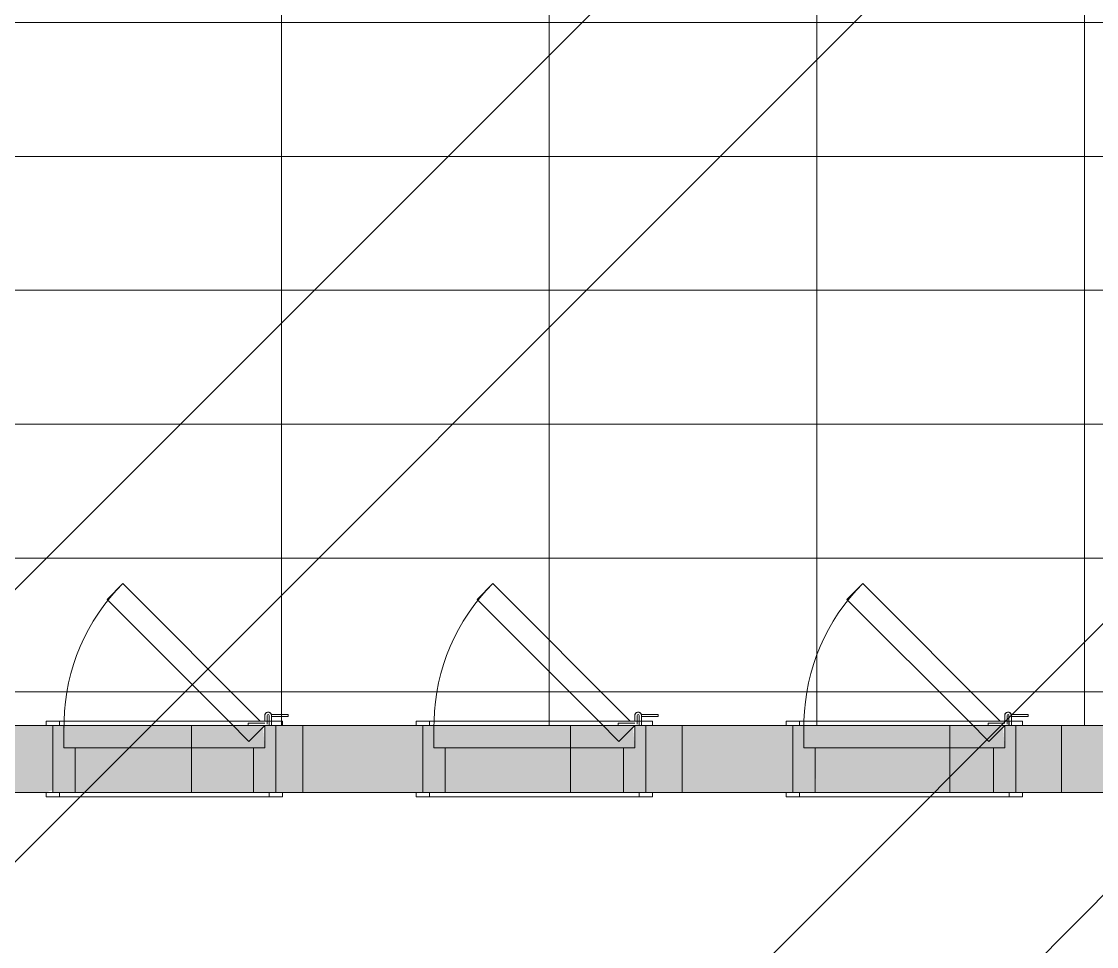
# Model space of a CAD drawing. Header units: millimetres. Extents: x -57519 to 497916, y -349472 to 446842.
# Drawn here: x 330147 to 332556, y 42852 to 44925 of the extents above; entities that cross this region are included whole.
import ezdxf

# ---------------------------------------------------------------- set-up
doc = ezdxf.new("R2010")
doc.units = ezdxf.units.MM
for name, color, linetype, lineweight in [('A-DETL-GENF', 92, 'Continuous', 5), ('A-DOOR', 31, 'Continuous', 5), ('A-DOOR-FRAM', 31, 'Continuous', 5), ('A-FLOR', 192, 'Continuous', 5), ('A-FLOR-PATT', 8, 'Continuous', 5), ('A-WALL', 113, 'Continuous', 20), ('A-WALL-PATT', 111, 'Continuous', 20)]:
    doc.layers.add(name, color=color, linetype=linetype, lineweight=lineweight)

# ---------------------------------------------------------------- blocks, each defined once
blk = doc.blocks.new('DLN-Access Panel__AP01_ - _AP04_ 450 x 650 _WH_-16053561-SITE COVERAGE')
at = {"layer": 'A-DOOR'}
for p, q in [((-265, 75), (-265, 85)), ((-265, 85), (-265, 75)), ((265, 85), (-265, 85)), ((-265, 85), (-235, 85)), ((-265, 75), (265, 75)), ((-265, 75), (-250, 75)), ((-250, 75), (-235, 75)), ((-235, 85), (-235, 75)), ((-235, 85), (235, 85)), ((235, 85), (-235, 85)), ((-235, 75), (-235, 85)), ((-235, 85), (235, 85)), ((235, 75), (-235, 75)), ((-235, 75), (-200, 75)), ((-235, 75), (-200, 75)), ((-200, 75), (200, 75)), ((-200, 75), (200, 75)), ((200, 75), (235, 75)), ((200, 75), (235, 75)), ((235, 85), (235, 75)), ((235, 85), (235, 75)), ((235, 85), (265, 85)), ((235, 75), (250, 75)), ((250, 75), (265, 75)), ((265, 75), (265, 85)), ((265, 75), (265, 85)), ((-189.6, -39.6), (-225, -75)), ((-144.3, -85), (-189.6, -39.6)), ((-240, -95), (-277.5, -95)), ((-277.5, -95), (-277.5, -100)), ((-277.5, -100), (-277.5, -95)), ((-277.5, -95), (-240, -95)), ((-240, -95), (-277.5, -95)), ((-277.5, -95), (-277.5, -100)), ((-277.5, -100), (-277.5, -95)), ((-277.5, -95), (-240, -95)), ((-265, -85), (-265, -75)), ((-265, -75), (-265, -85)), ((265, -75), (-265, -75)), ((-265, -75), (-250, -75)), ((-265, -85), (265, -85)), ((-265, -85), (-240, -85)), ((-250, -75), (-240, -75)), ((-240, -75), (-240, -85)), ((-225, -75), (-240, -75)), ((-240, -75), (-225, -75)), ((-240, -85), (-240, -75)), ((-187.5, -75), (-240, -75)), ((-240, -75), (-240, -85)), ((-240, -85), (-240, -75)), ((-240, -75), (-187.5, -75)), ((-240, -75), (-240, -85)), ((-225, -75), (-240, -75)), ((-240, -75), (-225, -75)), ((-240, -85), (-240, -75)), ((-225, -75), (-240, -75)), ((-240, -75), (-240, -85)), ((-240, -85), (-240, -75)), ((-240, -75), (-225, -75)), ((-240, -85), (-240, -95)), ((-240, -95), (-240, -85)), ((-240, -85), (-240, -97.5)), ((-240, -97.5), (-240, -85)), ((-240, -85), (-240, -95)), ((-240, -95), (-240, -85)), ((-240, -85), (-240, -95)), ((-240, -95), (-240, -85)), ((-235, -75), (-235, -85)), ((-235, -75), (235, -75)), ((-225, -75), (-235, -75)), ((-235, -75), (-225, -75)), ((-235, -85), (-235, -76.7)), ((235, -85), (-235, -85)), ((-230.5, -75), (-234.5, -75)), ((-234.5, -75), (-230.5, -75)), ((-230.5, -75), (-234.5, -75)), ((-234.5, -75), (-230.5, -75)), ((-234.5, -76.8), (-234.5, -85)), ((-234.5, -85), (-234.5, -76.8)), ((-234.5, -76.8), (-234.5, -85)), ((-234.5, -85), (-234.5, -76.8)), ((-234.5, -85), (-234.5, -97.5)), ((-234.5, -97.5), (-234.5, -85)), ((-230.5, -85), (-230.5, -78.2)), ((-230.5, -78.2), (-230.5, -85)), ((-230.5, -97.5), (-230.5, -86.4)), ((-230.5, -86.4), (-230.5, -97.5)), ((-230.5, -96.6), (-230.5, -86.4)), ((-230.5, -86.4), (-230.5, -96.6)), ((-187.5, -75), (-225, -75)), ((-225, -75), (-187.5, -75)), ((-187.5, -75), (-225, -75)), ((-225, -75), (-187.5, -75)), ((-225, -80), (-187.5, -80)), ((-187.5, -80), (-225, -80)), ((-225, -80), (-187.5, -80)), ((-187.5, -80), (-225, -80)), ((-225, -97.5), (-225, -85)), ((-225, -85), (-225, -97.5)), ((-225, -97.5), (-225, -85)), ((-225, -85), (-225, -97.5)), ((-225, -97.5), (-225, -85)), ((-225, -85), (-225, -97.5)), ((-225, -97.5), (-225, -85)), ((-225, -85), (-225, -97.5)), ((-225, -85), (235, -85)), ((-225, -85), (235, -85)), ((-215, -85), (93.2, -393.2)), ((-187.5, -80), (-187.5, -75)), ((-187.5, -75), (-187.5, -80)), ((-187.5, -80), (-187.5, -75)), ((-187.5, -75), (-187.5, -80)), ((224.2, -75), (-187.5, -75)), ((-187.5, -75), (224.2, -75)), ((128.6, -357.8), (-144.3, -85)), ((235, -75), (225, -75)), ((225, -75), (235, -75)), ((235, -75), (235, -85)), ((235, -75), (235, -85)), ((235, -75), (250, -75)), ((235, -85), (265, -85)), ((250, -75), (265, -75)), ((265, -85), (265, -75)), ((265, -85), (265, -75)), ((-277.5, -100), (-239.6, -100)), ((-239.6, -100), (-277.5, -100)), ((-277.5, -100), (-239.6, -100)), ((-239.6, -100), (-277.5, -100)), ((93.2, -393.2), (128.6, -357.8))]:
    blk.add_line(p, q, dxfattribs=at)
for centre, radius, start, end in [((-225, -75), 450, 358.6824, 0.5), ((-225, -75), 450, 315, 358.6824), ((-232.5, -97.5), 7.5, 180, 0), ((-232.5, -97.5), 7.5, 180, 0), ((-232.5, -97.5), 7.5, 180, 195), ((-232.5, -97.5), 7.5, 180, 195), ((-232.5, -97.5), 7.5, 195, 0), ((-232.5, -97.5), 7.5, 195, 0), ((-232.5, -97.5), 7.5, 199.4712, 360), ((-232.5, -97.5), 7.5, 199.4712, 0), ((-232.5, -97.5), 7.5, 199.4712, 360), ((-232.5, -97.5), 7.5, 199.4712, 0), ((-232.5, -97.5), 2, 180, 360), ((-232.5, -97.5), 2, 180, 0), ((-232.5, -97.5), 2, 180, 360), ((-232.5, -97.5), 2, 180, 0)]:
    blk.add_arc(centre, radius, start, end, dxfattribs=at)
at = {"layer": 'A-DOOR-FRAM'}
for p, q in [((250, 75), (-250, 75)), ((-250, 75), (-250, -75)), ((-250, 75), (-250, -75)), ((-235, 75), (-250, 75)), ((-200, 75), (-235, 75)), ((-200, -25), (-200, 75)), ((-200, -25), (-200, 75)), ((-200, 75), (200, 75)), ((200, 75), (-200, 75)), ((200, 75), (-200, 75)), ((200, -25), (200, 75)), ((200, 75), (200, -25)), ((235, 75), (200, 75)), ((250, 75), (235, 75)), ((250, 75), (250, -75)), ((250, -75), (250, 75)), ((-225, -75), (-225, -25)), ((-225, -75), (-225, -25)), ((-225, -25), (225, -25)), ((-200, -25), (-225, -25)), ((200, -25), (-200, -25)), ((-200, -25), (200, -25)), ((200, -25), (-200, -25)), ((225, -25), (200, -25)), ((225, -75), (225, -25)), ((225, -25), (225, -75)), ((-250, -75), (250, -75)), ((-240, -75), (-250, -75)), ((-225, -75), (-235, -75)), ((225, -75), (-225, -75)), ((-187.5, -75), (-225, -75)), ((-187.5, -75), (-225, -75)), ((224.2, -75), (-187.5, -75)), ((225, -75), (-187.5, -75)), ((235, -75), (225, -75)), ((250, -75), (235, -75))]:
    blk.add_line(p, q, dxfattribs=at)
blk = doc.blocks.new('DLN-Access Panel__AP01_ - _AP04_ 450 x 650 _WH_-V539-SITE COVERAGE')
at = {"layer": 'A-DOOR'}
for p, q in [((-265, 75), (-265, 85)), ((-265, 85), (-265, 75)), ((265, 85), (-265, 85)), ((-265, 85), (-235, 85)), ((-265, 75), (265, 75)), ((-265, 75), (-250, 75)), ((-250, 75), (-235, 75)), ((-235, 85), (-235, 75)), ((-235, 85), (235, 85)), ((235, 85), (-235, 85)), ((-235, 75), (-235, 85)), ((-235, 85), (235, 85)), ((235, 75), (-235, 75)), ((-235, 75), (-200, 75)), ((-235, 75), (-200, 75)), ((-200, 75), (200, 75)), ((-200, 75), (200, 75)), ((200, 75), (235, 75)), ((200, 75), (235, 75)), ((235, 85), (235, 75)), ((235, 85), (235, 75)), ((235, 85), (265, 85)), ((235, 75), (250, 75)), ((250, 75), (265, 75)), ((265, 75), (265, 85)), ((265, 75), (265, 85)), ((-189.6, -39.6), (-225, -75)), ((-144.3, -85), (-189.6, -39.6)), ((-240, -95), (-277.5, -95)), ((-277.5, -95), (-277.5, -100)), ((-277.5, -100), (-277.5, -95)), ((-277.5, -95), (-240, -95)), ((-240, -95), (-277.5, -95)), ((-277.5, -95), (-277.5, -100)), ((-277.5, -100), (-277.5, -95)), ((-277.5, -95), (-240, -95)), ((-265, -85), (-265, -75)), ((-265, -75), (-265, -85)), ((265, -75), (-265, -75)), ((-265, -75), (-250, -75)), ((-265, -85), (265, -85)), ((-265, -85), (-240, -85)), ((-250, -75), (-240, -75)), ((-240, -75), (-240, -85)), ((-225, -75), (-240, -75)), ((-240, -75), (-225, -75)), ((-240, -85), (-240, -75)), ((-187.5, -75), (-240, -75)), ((-240, -75), (-240, -85)), ((-240, -85), (-240, -75)), ((-240, -75), (-187.5, -75)), ((-240, -75), (-240, -85)), ((-225, -75), (-240, -75)), ((-240, -75), (-225, -75)), ((-240, -85), (-240, -75)), ((-225, -75), (-240, -75)), ((-240, -75), (-240, -85)), ((-240, -85), (-240, -75)), ((-240, -75), (-225, -75)), ((-240, -85), (-240, -95)), ((-240, -95), (-240, -85)), ((-240, -85), (-240, -97.5)), ((-240, -97.5), (-240, -85)), ((-240, -85), (-240, -95)), ((-240, -95), (-240, -85)), ((-240, -85), (-240, -95)), ((-240, -95), (-240, -85)), ((-235, -75), (-235, -85)), ((-235, -75), (235, -75)), ((-225, -75), (-235, -75)), ((-235, -75), (-225, -75)), ((-235, -85), (-235, -76.7)), ((235, -85), (-235, -85)), ((-230.5, -75), (-234.5, -75)), ((-234.5, -75), (-230.5, -75)), ((-230.5, -75), (-234.5, -75)), ((-234.5, -75), (-230.5, -75)), ((-234.5, -76.8), (-234.5, -85)), ((-234.5, -85), (-234.5, -76.8)), ((-234.5, -76.8), (-234.5, -85)), ((-234.5, -85), (-234.5, -76.8)), ((-234.5, -85), (-234.5, -97.5)), ((-234.5, -97.5), (-234.5, -85)), ((-230.5, -85), (-230.5, -78.2)), ((-230.5, -78.2), (-230.5, -85)), ((-230.5, -97.5), (-230.5, -86.4)), ((-230.5, -86.4), (-230.5, -97.5)), ((-230.5, -96.6), (-230.5, -86.4)), ((-230.5, -86.4), (-230.5, -96.6)), ((-187.5, -75), (-225, -75)), ((-225, -75), (-187.5, -75)), ((-187.5, -75), (-225, -75)), ((-225, -75), (-187.5, -75)), ((-225, -80), (-187.5, -80)), ((-187.5, -80), (-225, -80)), ((-225, -80), (-187.5, -80)), ((-187.5, -80), (-225, -80)), ((-225, -97.5), (-225, -85)), ((-225, -85), (-225, -97.5)), ((-225, -97.5), (-225, -85)), ((-225, -85), (-225, -97.5)), ((-225, -97.5), (-225, -85)), ((-225, -85), (-225, -97.5)), ((-225, -97.5), (-225, -85)), ((-225, -85), (-225, -97.5)), ((-225, -85), (235, -85)), ((-225, -85), (235, -85)), ((-215, -85), (93.2, -393.2)), ((-187.5, -80), (-187.5, -75)), ((-187.5, -75), (-187.5, -80)), ((-187.5, -80), (-187.5, -75)), ((-187.5, -75), (-187.5, -80)), ((225, -75), (-187.5, -75)), ((-187.5, -75), (225, -75)), ((128.6, -357.8), (-144.3, -85)), ((235, -75), (225, -75)), ((225, -75), (235, -75)), ((235, -75), (235, -85)), ((235, -75), (235, -85)), ((235, -75), (250, -75)), ((235, -85), (265, -85)), ((250, -75), (265, -75)), ((265, -85), (265, -75)), ((265, -85), (265, -75)), ((-277.5, -100), (-239.6, -100)), ((-239.6, -100), (-277.5, -100)), ((-277.5, -100), (-239.6, -100)), ((-239.6, -100), (-277.5, -100)), ((93.2, -393.2), (128.6, -357.8))]:
    blk.add_line(p, q, dxfattribs=at)
for centre, radius, start, end in [((-225, -75), 450, 315, 358.6824), ((-225, -75), 450, 358.6824, 359.9875), ((-232.5, -97.5), 7.5, 180, 0), ((-232.5, -97.5), 7.5, 180, 0), ((-232.5, -97.5), 7.5, 180, 195), ((-232.5, -97.5), 7.5, 180, 195), ((-232.5, -97.5), 7.5, 195, 0), ((-232.5, -97.5), 7.5, 195, 0), ((-232.5, -97.5), 7.5, 199.4712, 360), ((-232.5, -97.5), 7.5, 199.4712, 0), ((-232.5, -97.5), 7.5, 199.4712, 360), ((-232.5, -97.5), 7.5, 199.4712, 0), ((-232.5, -97.5), 2, 180, 360), ((-232.5, -97.5), 2, 180, 0), ((-232.5, -97.5), 2, 180, 360), ((-232.5, -97.5), 2, 180, 0)]:
    blk.add_arc(centre, radius, start, end, dxfattribs=at)
at = {"layer": 'A-DOOR-FRAM'}
for p, q in [((250, 75), (-250, 75)), ((-250, 75), (-250, -75)), ((-250, 75), (-250, -75)), ((-235, 75), (-250, 75)), ((-200, 75), (-235, 75)), ((-200, -25), (-200, 75)), ((-200, -25), (-200, 75)), ((-200, 75), (200, 75)), ((200, 75), (-200, 75)), ((200, 75), (-200, 75)), ((200, -25), (200, 75)), ((200, 75), (200, -25)), ((235, 75), (200, 75)), ((250, 75), (235, 75)), ((250, 75), (250, -75)), ((250, -75), (250, 75)), ((-225, -75), (-225, -25)), ((-225, -75), (-225, -25)), ((-225, -25), (225, -25)), ((-200, -25), (-225, -25)), ((200, -25), (-200, -25)), ((-200, -25), (200, -25)), ((200, -25), (-200, -25)), ((225, -25), (200, -25)), ((225, -75), (225, -25)), ((225, -25), (225, -75)), ((-250, -75), (250, -75)), ((-240, -75), (-250, -75)), ((-225, -75), (-235, -75)), ((225, -75), (-225, -75)), ((-187.5, -75), (-225, -75)), ((-187.5, -75), (-225, -75)), ((225, -75), (-187.5, -75)), ((225, -75), (-187.5, -75)), ((235, -75), (225, -75)), ((250, -75), (235, -75))]:
    blk.add_line(p, q, dxfattribs=at)
blk = doc.blocks.new('DLN-Access Panel__AP01_ - _AP04_ 450 x 650 _WH_-V540-SITE COVERAGE')
at = {"layer": 'A-DOOR'}
for p, q in [((-265, 75), (-265, 85)), ((-265, 85), (-265, 75)), ((265, 85), (-265, 85)), ((-265, 85), (-235, 85)), ((-265, 75), (265, 75)), ((-265, 75), (-250, 75)), ((-250, 75), (-235, 75)), ((-235, 85), (-235, 75)), ((-235, 85), (235, 85)), ((235, 85), (-235, 85)), ((-235, 75), (-235, 85)), ((-235, 85), (235, 85)), ((235, 75), (-235, 75)), ((-235, 75), (-200, 75)), ((-235, 75), (-200, 75)), ((-200, 75), (197.6, 75)), ((-200, 75), (197.6, 75)), ((200, 75), (235, 75)), ((200, 75), (235, 75)), ((235, 85), (235, 75)), ((235, 85), (235, 75)), ((235, 85), (265, 85)), ((235, 75), (250, 75)), ((250, 75), (265, 75)), ((265, 75), (265, 85)), ((265, 75), (265, 85)), ((-189.6, -39.6), (-225, -75)), ((-144.3, -85), (-189.6, -39.6)), ((-240, -95), (-277.5, -95)), ((-277.5, -95), (-277.5, -100)), ((-277.5, -100), (-277.5, -95)), ((-277.5, -95), (-240, -95)), ((-240, -95), (-277.5, -95)), ((-277.5, -95), (-277.5, -100)), ((-277.5, -100), (-277.5, -95)), ((-277.5, -95), (-240, -95)), ((-265, -85), (-265, -75)), ((-265, -75), (-265, -85)), ((265, -75), (-265, -75)), ((-265, -75), (-250, -75)), ((-265, -85), (265, -85)), ((-265, -85), (-240, -85)), ((-250, -75), (-240, -75)), ((-240, -75), (-240, -85)), ((-225, -75), (-240, -75)), ((-240, -75), (-225, -75)), ((-240, -85), (-240, -75)), ((-187.5, -75), (-240, -75)), ((-240, -75), (-240, -85)), ((-240, -85), (-240, -75)), ((-240, -75), (-187.5, -75)), ((-240, -75), (-240, -85)), ((-225, -75), (-240, -75)), ((-240, -75), (-225, -75)), ((-240, -85), (-240, -75)), ((-225, -75), (-240, -75)), ((-240, -75), (-240, -85)), ((-240, -85), (-240, -75)), ((-240, -75), (-225, -75)), ((-240, -85), (-240, -95)), ((-240, -95), (-240, -85)), ((-240, -85), (-240, -97.5)), ((-240, -97.5), (-240, -85)), ((-240, -85), (-240, -95)), ((-240, -95), (-240, -85)), ((-240, -85), (-240, -95)), ((-240, -95), (-240, -85)), ((-235, -75), (-235, -85)), ((-235, -75), (235, -75)), ((-225, -75), (-235, -75)), ((-235, -75), (-225, -75)), ((-235, -85), (-235, -76.7)), ((235, -85), (-235, -85)), ((-230.5, -75), (-234.5, -75)), ((-234.5, -75), (-230.5, -75)), ((-230.5, -75), (-234.5, -75)), ((-234.5, -75), (-230.5, -75)), ((-234.5, -76.8), (-234.5, -85)), ((-234.5, -85), (-234.5, -76.8)), ((-234.5, -76.8), (-234.5, -85)), ((-234.5, -85), (-234.5, -76.8)), ((-234.5, -85), (-234.5, -97.5)), ((-234.5, -97.5), (-234.5, -85)), ((-230.5, -85), (-230.5, -78.2)), ((-230.5, -78.2), (-230.5, -85)), ((-230.5, -97.5), (-230.5, -86.4)), ((-230.5, -86.4), (-230.5, -97.5)), ((-230.5, -96.6), (-230.5, -86.4)), ((-230.5, -86.4), (-230.5, -96.6)), ((-187.5, -75), (-225, -75)), ((-225, -75), (-187.5, -75)), ((-187.5, -75), (-225, -75)), ((-225, -75), (-187.5, -75)), ((-225, -80), (-187.5, -80)), ((-187.5, -80), (-225, -80)), ((-225, -80), (-187.5, -80)), ((-187.5, -80), (-225, -80)), ((-225, -97.5), (-225, -85)), ((-225, -85), (-225, -97.5)), ((-225, -97.5), (-225, -85)), ((-225, -85), (-225, -97.5)), ((-225, -97.5), (-225, -85)), ((-225, -85), (-225, -97.5)), ((-225, -97.5), (-225, -85)), ((-225, -85), (-225, -97.5)), ((-225, -85), (235, -85)), ((-225, -85), (235, -85)), ((-215, -85), (93.2, -393.2)), ((-187.5, -80), (-187.5, -75)), ((-187.5, -75), (-187.5, -80)), ((-187.5, -80), (-187.5, -75)), ((-187.5, -75), (-187.5, -80)), ((225, -75), (-187.5, -75)), ((-187.5, -75), (225, -75)), ((128.6, -357.8), (-144.3, -85)), ((235, -75), (225, -75)), ((225, -75), (235, -75)), ((235, -75), (235, -85)), ((235, -75), (235, -85)), ((235, -75), (250, -75)), ((235, -85), (265, -85)), ((250, -75), (265, -75)), ((265, -85), (265, -75)), ((265, -85), (265, -75)), ((-277.5, -100), (-239.6, -100)), ((-239.6, -100), (-277.5, -100)), ((-277.5, -100), (-239.6, -100)), ((-239.6, -100), (-277.5, -100)), ((93.2, -393.2), (128.6, -357.8))]:
    blk.add_line(p, q, dxfattribs=at)
for centre, radius, start, end in [((-225, -75), 450, 315, 358.6824), ((-225, -75), 450, 358.6824, 359.9875), ((-232.5, -97.5), 7.5, 180, 0), ((-232.5, -97.5), 7.5, 180, 0), ((-232.5, -97.5), 7.5, 180, 195), ((-232.5, -97.5), 7.5, 180, 195), ((-232.5, -97.5), 7.5, 195, 0), ((-232.5, -97.5), 7.5, 195, 0), ((-232.5, -97.5), 7.5, 199.4712, 360), ((-232.5, -97.5), 7.5, 199.4712, 0), ((-232.5, -97.5), 7.5, 199.4712, 360), ((-232.5, -97.5), 7.5, 199.4712, 0), ((-232.5, -97.5), 2, 180, 360), ((-232.5, -97.5), 2, 180, 0), ((-232.5, -97.5), 2, 180, 360), ((-232.5, -97.5), 2, 180, 0)]:
    blk.add_arc(centre, radius, start, end, dxfattribs=at)
at = {"layer": 'A-DOOR-FRAM'}
for p, q in [((250, 75), (-250, 75)), ((-250, 75), (-250, -75)), ((-250, 75), (-250, -75)), ((-235, 75), (-250, 75)), ((-200, 75), (-235, 75)), ((-200, -25), (-200, 75)), ((-200, -25), (-200, 75)), ((-200, 75), (200, 75)), ((200, 75), (-200, 75)), ((197.6, 75), (-200, 75)), ((200, -25), (200, 75)), ((200, 75), (200, -25)), ((235, 75), (200, 75)), ((250, 75), (235, 75)), ((250, 75), (250, -75)), ((250, -75), (250, 75)), ((-225, -75), (-225, -25)), ((-225, -75), (-225, -25)), ((-225, -25), (225, -25)), ((-200, -25), (-225, -25)), ((200, -25), (-200, -25)), ((-200, -25), (200, -25)), ((197.6, -25), (-200, -25)), ((225, -25), (200, -25)), ((225, -75), (225, -25)), ((225, -25), (225, -75)), ((-250, -75), (250, -75)), ((-240, -75), (-250, -75)), ((-225, -75), (-235, -75)), ((225, -75), (-225, -75)), ((-187.5, -75), (-225, -75)), ((-187.5, -75), (-225, -75)), ((225, -75), (-187.5, -75)), ((225, -75), (-187.5, -75)), ((235, -75), (225, -75)), ((250, -75), (235, -75))]:
    blk.add_line(p, q, dxfattribs=at)

msp = doc.modelspace()

# ---------------------------------------------------------------- hatches: boundary and pattern name
at = {"layer": 'A-DETL-GENF'}
h = msp.add_hatch(dxfattribs=at)
h.set_pattern_fill('FP_40', color=250, style=0, pattern_type=2)
h.set_pattern_definition([(45, (248763.4, 0), (-1257.236, 1257.236), []), (45, (248763.4, 1905), (-1257.236, 1257.236), [])])
h.paths.add_polyline_path([(325750.1, -8642.5), (328562.7, -8642.5), (328562.7, 4657.5), (341312.7, 4657.5), (341312.7, 30557.5), (342712.7, 30557.5), (342712.7, 48907.7), (339962.7, 48907.7), (339962.7, 52157.5), (338962.7, 52157.5), (338962.7, 53757.5), (297512.7, 53757.5), (297512.7, 52247.5), (286277.7, 52247.5), (286277.7, 34407.5), (285902.7, 34407.5), (285902.7, 7407.5), (286277.7, 7407.5), (286277.7, -2267.5), (315555.2, -2267.5), (315555.2, -8642.5), (321257.1, -8642.5)], flags=0)
at = {"layer": 'A-FLOR-PATT'}
h = msp.add_hatch(dxfattribs=at)
h.set_pattern_fill('FP_28', color=256, style=0, pattern_type=2)
h.set_pattern_definition([(270, (325929.23, 46722.5), (600, 4e-14), []), (0, (325929.23, 46722.5), (0, 300), [])])
h.paths.add_polyline_path([(329766.2, 42852.5), (329791.2, 42856.1), (329791.2, 42977.5), (329852.7, 42977.5), (329852.7, 44892.5), (330052.7, 44892.5), (330052.7, 43372.5), (330027.7, 43372.5), (330027.7, 43347.5), (335052.7, 43347.5), (335052.7, 47687.5), (330027.7, 47687.5), (330027.7, 47662.5), (330052.7, 47662.5), (330052.7, 46142.5), (329852.7, 46142.5), (329852.7, 46167.5), (329877.7, 46167.5), (329877.7, 49957.5), (329802.7, 49957.5), (329802.7, 49932.5), (327752.7, 49932.5), (327752.7, 48487.5), (328352.7, 48487.5), (328352.7, 48337.5), (327752.7, 48336.2), (327752.7, 42952.5), (327777.7, 42952.5), (327777.7, 42977.5), (328441.2, 42977.5), (328441.2, 42852.5), (329741.2, 42852.5)], flags=0)
at = {"layer": 'A-WALL-PATT', "lineweight": 5, "transparency": 33554560}
h = msp.add_hatch(color=253, dxfattribs=at)
h.paths.add_polyline_path([(330202.3, 43197.5), (330217.3, 43203.1), (330217.3, 43347.5), (329877.7, 43347.5), (329877.7, 43197.5), (330027.7, 43197.5)], flags=0)
h.paths.add_polyline_path([(334034, 43197.5), (334375.6, 43197.5), (334375.6, 43347.5), (334034, 43347.5), (334034, 43317.1)], flags=0)
h.paths.add_polyline_path([(331046.5, 43197.5), (331046.5, 43347.5), (330717.3, 43347.5), (330717.3, 43197.5), (331031.5, 43197.5)], flags=0)
h.paths.add_polyline_path([(333219.8, 43197.5), (333534, 43197.5), (333534, 43347.5), (333204.8, 43347.5), (333204.8, 43197.5)], flags=0)
h.paths.add_polyline_path([(331875.6, 43197.5), (331875.6, 43347.5), (331546.5, 43347.5), (331546.5, 43197.5), (331860.6, 43197.5)], flags=0)
h.paths.add_polyline_path([(332375.6, 43197.5), (332704.8, 43197.5), (332704.8, 43347.5), (332375.6, 43347.5), (332375.6, 43267.6)], flags=0)
h.paths.add_polyline_path([(336877.7, 43197.5), (336877.7, 43347.5), (336677.7, 43347.5), (336677.7, 43197.5), (336862.7, 43197.5)], flags=0)
h.paths.add_polyline_path([(337377.7, 43197.5), (337852.7, 43197.5), (337852.7, 43347.5), (337377.7, 43347.5), (337377.7, 43215.9)], flags=0)
h.paths.add_polyline_path([(335992.7, 43197.5), (336177.7, 43197.5), (336177.7, 43347.5), (335977.7, 43347.5), (335977.7, 43197.5)], flags=0)
h.paths.add_polyline_path([(334875.6, 43197.5), (335477.7, 43197.5), (335477.7, 43347.5), (334875.6, 43342.2), (334875.6, 43331.2)], flags=0)
h = msp.add_hatch(color=253, dxfattribs=at)
h.paths.add_polyline_path([(330217.3, 43197.5), (330267.3, 43197.5), (330267.3, 43297.5), (330242.3, 43297.5), (330242.3, 43347.5), (330217.3, 43347.5), (330217.3, 43203.1)], flags=0)
h.paths.add_polyline_path([(334009, 43197.5), (334034, 43197.5), (334034, 43347.5), (334009, 43347.5), (334009, 43297.5), (333984, 43297.5), (333984, 43197.5)], flags=0)
h.paths.add_polyline_path([(331046.5, 43197.5), (331096.5, 43197.5), (331096.5, 43297.5), (331071.5, 43297.5), (331071.5, 43347.5), (331046.5, 43347.5), (331046.5, 43227.9)], flags=0)
h.paths.add_polyline_path([(330717.3, 43197.5), (330717.3, 43347.5), (330692.3, 43347.5), (330692.3, 43297.5), (330667.3, 43297.5), (330667.3, 43197.5), (330702.3, 43197.5)], flags=0)
h.paths.add_polyline_path([(333189.8, 43197.5), (333204.8, 43197.5), (333204.8, 43347.5), (333179.8, 43347.5), (333179.8, 43297.5), (333154.8, 43297.5), (333154.8, 43197.5)], flags=0)
h.paths.add_polyline_path([(331875.6, 43197.5), (331925.6, 43197.5), (331925.6, 43297.5), (331900.6, 43297.5), (331900.6, 43347.5), (331875.6, 43347.5), (331875.6, 43252.6)], flags=0)
h.paths.add_polyline_path([(331546.5, 43197.5), (331546.5, 43347.5), (331521.5, 43347.5), (331521.5, 43297.5), (331496.5, 43297.5), (331496.5, 43197.5), (331531.5, 43197.5)], flags=0)
h.paths.add_polyline_path([(332375.6, 43197.5), (332375.6, 43347.5), (332350.6, 43347.5), (332350.6, 43297.5), (332325.6, 43297.5), (332325.6, 43197.5), (332360.6, 43197.5)], flags=0)
h.paths.add_polyline_path([(333534, 43197.5), (333584, 43197.5), (333584, 43297.5), (333559, 43302.9), (333559, 43347.5), (333534, 43347.5), (333534, 43302.1)], flags=0)
h.paths.add_polyline_path([(332704.8, 43197.5), (332754.8, 43197.5), (332754.8, 43297.5), (332729.8, 43297.5), (332729.8, 43347.5), (332704.8, 43347.5), (332704.8, 43277.4)], flags=0)
h.paths.add_polyline_path([(334400.6, 43197.5), (334425.6, 43197.5), (334425.6, 43297.5), (334400.6, 43297.5), (334400.6, 43347.5), (334375.6, 43347.5), (334375.6, 43197.5), (334390.6, 43197.5)], flags=0)
h.paths.add_polyline_path([(336662.7, 43197.5), (336677.7, 43197.5), (336677.7, 43347.5), (336652.7, 43347.5), (336652.7, 43297.5), (336627.7, 43297.5), (336627.7, 43197.5)], flags=0)
h.paths.add_polyline_path([(336927.7, 43197.5), (336927.7, 43297.5), (336902.7, 43297.5), (336902.7, 43347.5), (336877.7, 43347.5), (336877.7, 43197.5), (336892.7, 43197.5)], flags=0)
h.paths.add_polyline_path([(337377.7, 43197.5), (337377.7, 43347.5), (337352.7, 43347.5), (337352.7, 43297.5), (337327.7, 43297.5), (337327.7, 43197.5), (337362.7, 43197.5)], flags=0)
h.paths.add_polyline_path([(335962.7, 43197.5), (335977.7, 43197.5), (335977.7, 43347.5), (335952.7, 43347.5), (335952.7, 43297.5), (335927.7, 43297.5), (335927.7, 43197.5), (335952.7, 43197.5)], flags=0)
h.paths.add_polyline_path([(336227.7, 43197.5), (336227.7, 43297.5), (336202.7, 43297.5), (336202.7, 43347.5), (336177.7, 43347.5), (336177.7, 43197.5), (336192.7, 43197.5)], flags=0)
h.paths.add_polyline_path([(334875.6, 43197.5), (334875.6, 43347.5), (334850.6, 43347.5), (334850.6, 43297.5), (334825.6, 43297.5), (334825.6, 43197.5), (334860.6, 43197.5)], flags=0)
h.paths.add_polyline_path([(335477.7, 43197.5), (335527.7, 43197.5), (335527.7, 43297.5), (335502.7, 43297.5), (335502.7, 43347.5), (335477.7, 43347.5), (335477.7, 43323.4)], flags=0)
h = msp.add_hatch(color=253, dxfattribs=at)
h.paths.add_polyline_path([(332754.8, 43197.5), (333154.8, 43197.5), (333154.8, 43297.5), (333179.8, 43297.5), (333175.5, 43347.5), (332729.8, 43347.5), (332729.8, 43297.5), (332754.8, 43297.5), (332754.8, 43278.9)], flags=0)
h.paths.add_polyline_path([(332325.6, 43197.5), (332325.6, 43297.5), (332350.6, 43297.5), (332346.4, 43347.5), (331900.6, 43347.5), (331900.6, 43297.5), (331925.6, 43297.5), (331928, 43197.5)], flags=0)
h.paths.add_polyline_path([(333612.9, 43197.5), (333984, 43197.5), (333984, 43297.5), (334009, 43297.5), (334004.7, 43347.5), (333559, 43347.5), (333559, 43297.5), (333584, 43297.5), (333584, 43197.5)], flags=0)
h.paths.add_polyline_path([(331096.5, 43197.5), (331496.5, 43197.5), (331496.5, 43297.5), (331521.5, 43297.5), (331517.2, 43347.5), (331071.5, 43347.5), (331071.5, 43297.5), (331096.5, 43297.5), (331096.5, 43229.4)], flags=0)
h.paths.add_polyline_path([(330267.3, 43197.5), (330667.3, 43197.5), (330667.3, 43297.5), (330692.3, 43297.5), (330688, 43347.5), (330242.3, 43347.5), (330243.1, 43297.5), (330267.3, 43297.5), (330267.3, 43204.6)], flags=0)
h.paths.add_polyline_path([(336982.7, 43197.5), (337327.7, 43197.5), (337327.7, 43297.5), (337352.7, 43297.5), (337348.4, 43347.5), (336902.7, 43347.5), (336902.7, 43297.5), (336927.7, 43297.5), (336927.7, 43197.5)], flags=0)
h.paths.add_polyline_path([(335927.7, 43197.5), (335927.7, 43297.5), (335952.7, 43302.5), (335948.4, 43347.5), (335502.7, 43347.5), (335502.7, 43297.5), (335527.7, 43297.5), (335527.7, 43197.5), (335859.4, 43197.5)], flags=0)
h.paths.add_polyline_path([(334736.2, 43197.5), (334825.6, 43197.5), (334825.6, 43297.5), (334850.6, 43297.5), (334846.4, 43347.5), (334400.6, 43347.5), (334400.6, 43297.5), (334425.6, 43297.5), (334425.6, 43197.5), (334455.4, 43197.5)], flags=0)
h.paths.add_polyline_path([(336421.1, 43197.5), (336627.7, 43197.5), (336627.7, 43297.5), (336652.7, 43297.5), (336648.4, 43347.5), (336202.7, 43347.5), (336202.7, 43297.5), (336227.7, 43297.5), (336227.7, 43197.5)], flags=0)

# ---------------------------------------------------------------- linework, layer by layer
at = {"layer": 'A-FLOR'}
for p, q in [((329877.7, 43347.5), (330242.3, 43347.5)), ((331561.5, 43347.5), (332227.7, 43347.5))]:
    msp.add_line(p, q, dxfattribs=at)
at = {"layer": 'A-WALL', "lineweight": 5}
for p, q in [((330702.3, 43347.5), (330243.1, 43347.5)), ((330527.7, 43347.5), (330527.7, 43197.5)), ((331531.5, 43347.5), (330707.3, 43347.5)), ((330777.7, 43347.5), (330777.7, 43197.5)), ((331377.7, 43347.5), (331377.7, 43197.5)), ((331561.5, 43347.5), (331536.5, 43347.5)), ((331627.7, 43347.5), (331627.7, 43197.5)), ((332360.6, 43347.5), (332227.7, 43347.5)), ((332227.7, 43347.5), (332227.7, 43197.5)), ((333189.8, 43347.5), (332365.6, 43347.5)), ((332477.7, 43347.5), (332477.7, 43197.5)), ((330027.7, 43197.5), (331925.6, 43197.5)), ((331928, 43197.5), (336662.7, 43197.5))]:
    msp.add_line(p, q, dxfattribs=at)

# ---------------------------------------------------------------- block references
at = {"layer": 'A-DOOR', "rotation": 180}
for name, p in [('DLN-Access Panel__AP01_ - _AP04_ 450 x 650 _WH_-16053561-SITE COVERAGE', (330467.3, 43272.5)), ('DLN-Access Panel__AP01_ - _AP04_ 450 x 650 _WH_-V539-SITE COVERAGE', (331296.5, 43272.5)), ('DLN-Access Panel__AP01_ - _AP04_ 450 x 650 _WH_-V540-SITE COVERAGE', (332125.6, 43272.5))]:
    msp.add_blockref(name, p, dxfattribs=at)

doc.saveas('drawing.dxf')
